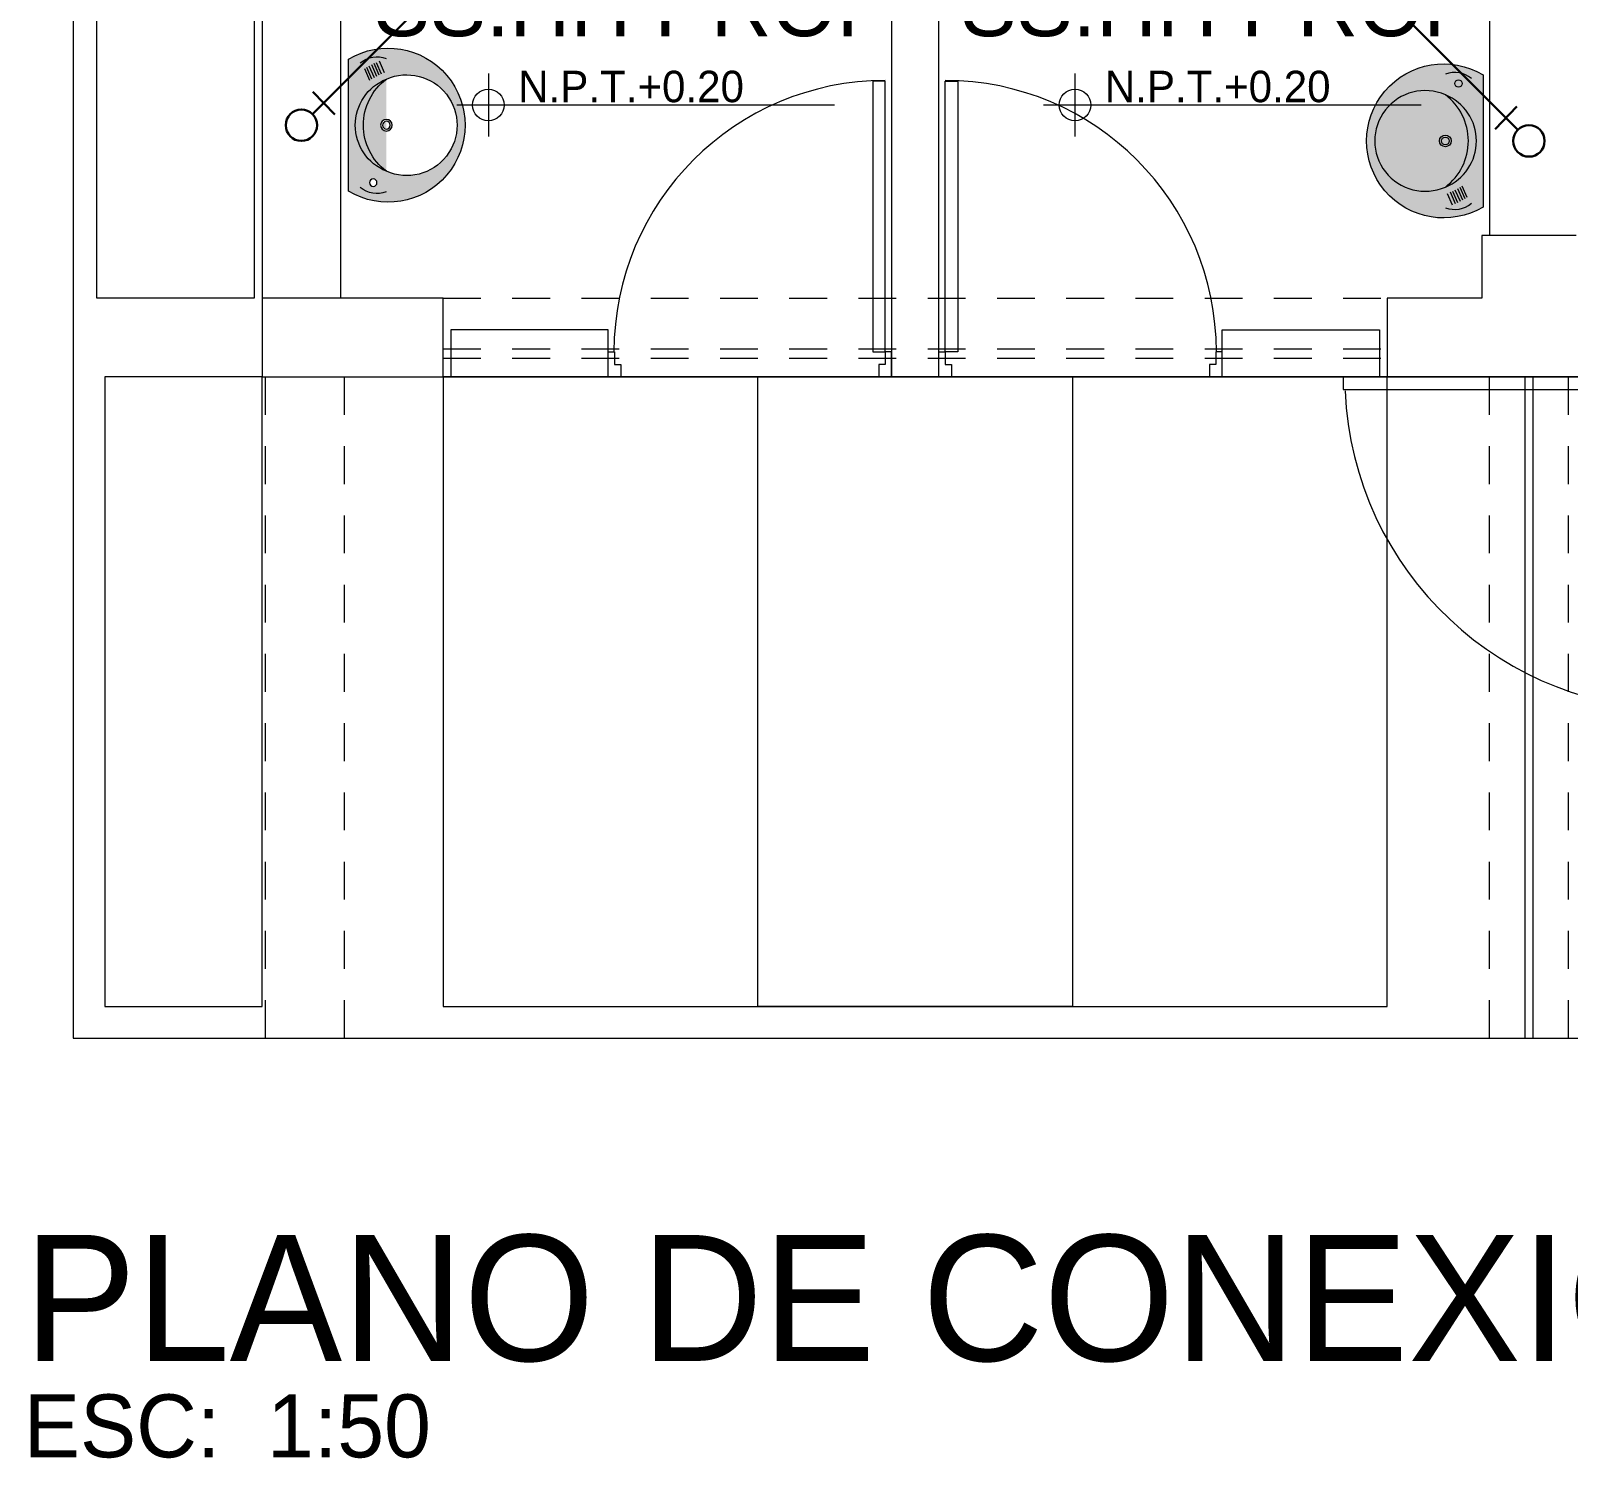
# Model space of a CAD drawing. Header units: millimetres. Extents: x 84 to 2740, y 103 to 1679.
# Drawn here: x 162.191 to 167.076, y 128.092 to 132.627 of the extents above; entities that cross this region are included whole.
import ezdxf
from ezdxf.enums import TextEntityAlignment as Align

# ---------------------------------------------------------------- set-up
doc = ezdxf.new("R2010")
doc.units = ezdxf.units.MM
doc.linetypes.add('ACAD_ISO02W100', pattern=[15, 12, -3])
for name, color, linetype, lineweight in [('A-BURBUJA DE VANOS', 32, 'Continuous', 5), ('INST. SANITARIAS', 252, 'Continuous', 0), ('IS- TUVERIA Ø4', 170, 'Continuous', 60), ('IS-TUVERIA Ø2', 60, 'Continuous', 30)]:
    doc.layers.add(name, color=color, linetype=linetype, lineweight=lineweight)
doc.styles.add('ROYER', font='')
doc.styles.get('ROYER').set_extended_font_data('Bahnschrift Light')

# ---------------------------------------------------------------- blocks, each defined once
blk = doc.blocks.new('NOMBRE DE PLANO')
at = {"layer": 'A-BURBUJA DE VANOS', "style": 'ROYER'}
for tag, p, height in [('NOMBRE', (0, 0), 0.4), ('ESCALA', (0, -0.3064276452162176), 0.2)]:
    blk.add_attdef(tag, p, '', height=height, dxfattribs=at)
blk = doc.blocks.new('LAVADERO DE BAÑO')
for p, q in [((0.1619400943621372, 0.1048445126113222), (0.1983174243534904, 0.0887757810476444)), ((0.1668368628567123, 0.1139268182876947), (0.2032141928480655, 0.0978580867240169)), ((0.1423521705455073, 0.0678165033856999), (0.1787295005368605, 0.0517477718220221)), ((0.1465495220891739, 0.0741043826384953), (0.1829268520805272, 0.0580356510748175)), ((0.1507468736328974, 0.0817893551603106), (0.1871242036242506, 0.0657206235966328)), ((0.154944225176564, 0.0894743276821544), (0.1913215551679173, 0.0734055961184765)), ((0.1591415767202307, 0.0971595400894785), (0.1955189067115839, 0.0810908085258007)), ((-0.2099999999999227, 0), (0.2099999999999227, 0))]:
    blk.add_line(p, q)
for centre, radius in [((-5.68e-14, 0.1200000000000045), 0.0185452624026361), ((-5.68e-14, 0.1200000000000045), 0.012332994359241), ((-0.1825355015267291, 0.0781987486954847), 0.0117872548010212)]:
    blk.add_circle(centre, radius)
for centre, radius, start, end in [((0, 0.1254637394482074), 0.2446245080041965, 329.1439468446333, 210.856053155355), ((-5.68e-14, 0.1842845216755506), 0.16, 336.3106067097157, 203.6893932902843), ((-0.1347035212734227, 0.0899565734678163), 0.0827735950864768, 159.1228193263873, 219.8262731361629), ((-1.137e-13, 0.1792715679204377), 0.1580525831382888, 202.0250359812258, 337.9749640187728), ((-5.68e-14, 0.2299504259814284), 0.1831845966407632, 216.8854082266209, 323.1145917733791), ((0.134703521273309, 0.0899565734678163), 0.0827735950864768, 320.1737268638371, 20.87718067361263)]:
    blk.add_arc(centre, radius, start, end)
blk = doc.blocks.new('INST TEXTO')
at = {"layer": 'INST. SANITARIAS'}
h = blk.add_hatch(dxfattribs=at)
h.set_pattern_fill('ANGLE', color=256)
h.set_pattern_definition([(0, (-2586.020059049893, -1659.258634273555), (0, 6.985), [5.08, -1.905]), (90, (-2586.020059049893, -1659.258634273555), (-6.985, 4.277078946022131e-16), [5.08, -1.905])])
h.paths.add_polyline_path([(0, 0), (0, 0.05, 0.4142135623730951), (-0.05, 0)])
h.paths.add_polyline_path([(0.05, 0), (0, 8.673617379884035e-19), (0, -0.05, 0.4142135623730951)])
for p, q in [((0, 0.1000000000001364), (0, -0.1000000000001364)), ((1.099999999999454, 0), (-0.1000000000003638, 0))]:
    blk.add_line(p, q, dxfattribs=at)
blk.add_circle((0, 0), 0.05, dxfattribs=at)
at = {"layer": 'INST. SANITARIAS', "style": 'ROYER'}
for tag, height, p in [('AMBIENTE', 0.2, (0.4535133343692905, 0.3187223768613876)), ('N.P.T', 0.1, (0.4535133343692905, 0.05891431129816738)), ('PISO1', 0.1, (0.4535133343692905, -0.1457131134916381)), ('PISO2', 0.1, (0.4535133343692905, -0.3008251558931079))]:
    blk.add_attdef(tag, text='', height=height, dxfattribs=at).set_placement(p, align=Align.MIDDLE)
blk = doc.blocks.new('SANITARIAS')
at = {"layer": 'INST. SANITARIAS'}
h = blk.add_hatch(color=256, dxfattribs=at)
h.dxf.hatch_style = 1
edge = h.paths.add_edge_path(flags=16)
edge.add_arc((0.9950000000000045, -8.000000000045759), 0.0185452624026361, 0, 360)
edge = h.paths.add_edge_path(flags=16)
edge.add_arc((0.9950000000000045, -8.000000000045759), 0.012332994359241, 0, 360)
edge = h.paths.add_edge_path(flags=16)
edge.add_line((0.9428165033856999, -7.857647829500195), (0.9267477718220222, -7.821270499508842))
edge = h.paths.add_edge_path(flags=16)
edge.add_line((0.9491043826384953, -7.853450477956528), (0.9330356510748176, -7.817073147965175))
edge = h.paths.add_edge_path(flags=16)
edge.add_line((0.9567893551603106, -7.849253126412805), (0.9407206235966329, -7.812875796421451))
edge = h.paths.add_edge_path(flags=16)
edge.add_line((0.9644743276821545, -7.845055774869138), (0.9484055961184765, -7.808678444877785))
edge = h.paths.add_edge_path(flags=16)
edge.add_line((0.9721595400894786, -7.840858423325471), (0.9560908085258008, -7.804481093334118))
edge = h.paths.add_edge_path(flags=16)
edge.add_line((0.9798445126113222, -7.838059905683565), (0.9637757810476444, -7.801682575692212))
edge = h.paths.add_edge_path(flags=16)
edge.add_line((0.9889268182876947, -7.83316313718899), (0.972858086724017, -7.796785807197637))
edge = h.paths.add_edge_path(flags=17)
edge.add_line((0.875, -8.210000000045625), (0.875, -7.790000000045779))
edge = h.paths.add_edge_path()
edge.add_arc((1.000463739448207, -8.000000000045702), 0.2446245080041965, 239.143946844645, 480.8560531553666)
edge = h.paths.add_edge_path(flags=16)
edge.add_arc((0.9649565734678163, -7.865296478772393), 0.0827735950864768, 69.12281932638737, 129.8262731361629)
edge = h.paths.add_edge_path(flags=16)
edge.add_arc((0.9531987486954847, -8.182535501572431), 0.0117872548010212, 0, 360)
edge = h.paths.add_edge_path(flags=16)
edge.add_arc((0.9649565734678163, -8.134703521319125), 0.0827735950864768, 230.173726863837, 290.8771806736127)
edge = h.paths.add_edge_path(flags=16)
edge.add_arc((1.054271567920438, -8.000000000045816), 0.1580525831382888, 112.0250359812273, 247.9749640187742)
edge = h.paths.add_edge_path(flags=16)
edge.add_arc((1.104950425981428, -8.000000000045759), 0.1831845966407632, 126.8854082266209, 233.1145917733791)
edge = h.paths.add_edge_path(flags=16)
edge.add_arc((1.059284521675551, -8.000000000045759), 0.16, 246.3106067097157, 473.6893932902843)
at = {"layer": 'INST. SANITARIAS', "true_color": 0xffffff}
h = blk.add_hatch(color=7, dxfattribs=at)
h.dxf.hatch_style = 1
h.paths.add_polyline_path([(0.875, -8.210000000045625, 1.762324987869239), (0.875, -7.790000000045779)])
h.paths.add_polyline_path([(0.9949999999976219, -7.85348208212225, -1.530765143634217), (0.9950000000009279, -8.146517917970717, -0.6741906834098367)], flags=16)
h.paths.add_polyline_path([(1.013545262402641, -8.000000000045759, -1), (0.9764547375973684, -8.000000000045759, -1)], flags=0)
h.paths.add_polyline_path([(1.007332994359246, -8.000000000045759, -1), (0.9826670056407636, -8.000000000045759, -1)], flags=0)
h.paths.add_polyline_path([(0.9649860034965059, -8.182535501572431, -1), (0.9414114938944635, -8.182535501572431, -1)], flags=16)
h.paths.add_polyline_path([(0.9950000000001309, -8.146517917970396, -0.4998308172590447), (0.9949999999998069, -7.853482082121366, 0.6741906834132807)], flags=16)
h = blk.add_hatch(color=7, dxfattribs=at)
h.dxf.hatch_style = 1
edge = h.paths.add_edge_path()
edge.add_arc((4.354028340273492, -8.050000000068843), 0.2446245080041988, 59.1439468446431, 300.8560531553648, ccw=False)
edge.add_line((4.479492079721666, -7.840000000068898), (4.479492079721695, -8.260000000068771))
at = {"layer": 'INST. SANITARIAS'}
for p, q in [((0, 0), (0, -10.90000000000009)), ((0.599999999999909, -0.8999999999998636), (0.599999999999909, -8.800000000000182)), ((0.599999999999909, -0.8999999999998636), (0.599999999999909, -8.799999999999955)), ((4.499999999999545, -1.349999999999909), (4.499999999999545, -8.350000000000364)), ((0.849999999999909, -8.549999999999955), (0.849999999999909, -3.799999999999955)), ((2.599999999999909, -3.799999999999955), (2.599999999999909, -8.800000000000182)), ((2.749999999999545, -8.800000000000182), (2.749999999999545, -3.799999999999955)), ((0.07500000000209184, -8.549999999999955), (0.07500000000209184, -4.974999999999909)), ((0.5750000000020918, -4.974999999999909), (0.5750000000020918, -8.549999999999955)), ((4.39001775203954, -8.204944225245413), (4.406086483603218, -8.241321555236766)), ((4.397702724561384, -8.200746873701746), (4.413771456125062, -8.2371242036931)), ((4.405387697083199, -8.196549522158023), (4.421456428646877, -8.232926852149376)), ((4.411675576335995, -8.192352170614356), (4.427744307899673, -8.22872950060571)), ((4.365565261434, -8.216836862925561), (4.381633992997678, -8.253214192916914)), ((4.374647567110372, -8.211940094430986), (4.39071629867405, -8.24831742442234)), ((4.382332539632216, -8.20914157678908), (4.398401271195894, -8.245518906780433)), ((4.774999999999636, -8.350000000000364), (4.474999999999454, -8.350000000000364)), ((4.474999999999454, -8.350000000000364), (4.474999999999454, -8.55000000000041)), ((4.499999999999545, -8.350000000000364), (4.474999999999454, -8.350000000000364)), ((4.474999999999454, -8.350000000000364), (4.474999999999454, -8.55000000000041)), ((0.5750000000020918, -8.549999999999955), (0.07500000000209184, -8.549999999999955)), ((1.174999999999727, -8.549999999999955), (0.599999999999909, -8.549999999999955)), ((0.599999999999909, -8.549999999999955), (0.599999999999909, -8.799999999999955)), ((1.174999999999727, -8.549999999999955), (0.849999999999909, -8.549999999999955)), ((1.174999999999727, -8.799999999999955), (1.174999999999727, -8.549999999999955)), ((1.174999999999727, -8.799999999999955), (1.174999999999727, -8.549999999999955)), ((4.474999999999454, -8.55000000000041), (4.174999999999272, -8.55000000000041)), ((4.174999999999272, -8.55000000000041), (4.174999999999727, -8.80000000000041)), ((4.474999999999454, -8.55000000000041), (4.174999999999272, -8.55000000000041)), ((4.174999999999272, -8.55000000000041), (4.174999999999727, -8.80000000000041)), ((1.699999999999818, -8.650000000000091), (1.199999999999818, -8.650000000000091)), ((1.199999999999818, -8.650000000000091), (1.199999999999818, -8.800000000000182)), ((1.699999999999818, -8.800000000000182), (1.699999999999818, -8.650000000000091)), ((3.649999999999636, -8.800000000000182), (3.649999999999636, -8.650000000000091)), ((3.649999999999636, -8.650000000000091), (4.149999999999636, -8.650000000000091)), ((4.149999999999636, -8.650000000000091), (4.149999999999636, -8.800000000000182)), ((0.599999999999909, -8.799999999999955), (0.09999999999990905, -8.799999999999955)), ((0.09999999999990905, -8.799999999999955), (0.09999999999990905, -10.79999999999995)), ((0.599999999999909, -8.800000000000182), (24.25, -8.800000000000182)), ((0.599999999999909, -8.799999999999955), (1.174999999999727, -8.799999999999955)), ((0.599999999999909, -8.799999999999955), (1.174999999999727, -8.799999999999955)), ((0.599999999999909, -10.79999999999995), (0.599999999999909, -8.799999999999955)), ((4.174999999999727, -8.800000000000182), (1.174999999999727, -8.800000000000182)), ((1.174999999999727, -8.800000000000182), (1.174999999999727, -10.80000000000018)), ((1.199999999999818, -8.800000000000182), (1.699999999999818, -8.800000000000182)), ((2.174999999999727, -8.800000000000182), (3.174999999999727, -8.800000000000182)), ((2.174999999999727, -10.80000000000018), (2.174999999999727, -8.800000000000182)), ((2.599999999999909, -8.800000000000182), (2.749999999999545, -8.800000000000182)), ((3.174999999999727, -8.800000000000182), (3.174999999999727, -10.80000000000018)), ((4.149999999999636, -8.800000000000182), (3.649999999999636, -8.800000000000182)), ((4.174999999999727, -10.80000000000018), (4.174999999999727, -8.800000000000182)), ((4.174999999999727, -8.80000000000041), (5.074999999999818, -8.80000000000041)), ((4.174999999999727, -8.80000000000041), (5.074999999999818, -8.799999999999955)), ((4.612500000000182, -8.799999999999955), (4.612500000000182, -10.90000000000009)), ((4.637499999999818, -8.799999999999955), (4.637499999999818, -10.90000000000009)), ((0.09999999999990905, -10.79999999999995), (0.599999999999909, -10.79999999999995)), ((1.174999999999727, -10.80000000000018), (4.174999999999727, -10.80000000000018)), ((3.174999999999727, -10.80000000000018), (2.174999999999727, -10.80000000000018)), ((0, -10.90000000000009), (24.84999999999991, -10.90000000000009))]:
    blk.add_line(p, q, dxfattribs=at)
at = {"layer": 'INST. SANITARIAS', "linetype": 'ACAD_ISO02W100', "ltscale": 0.01}
for p, q in [((1.174999999999727, -8.549999999999955), (4.174999999999272, -8.549999999994498)), ((1.174999999999727, -8.710000000000036), (4.175000000000182, -8.70999999999458)), ((1.174999999999727, -8.740000000000009), (4.175000000000182, -8.739999999994552)), ((0.6105973665448801, -10.90000000000009), (0.6105973665448801, -8.799999999999955)), ((0.8605973665448801, -8.799999999999955), (0.8605973665448801, -10.90000000000009)), ((4.499999847912022, -10.90000000000009), (4.499999847912022, -8.799999999999955)), ((4.749999847912022, -8.799999999999955), (4.749999847912022, -10.90000000000009))]:
    blk.add_line(p, q, dxfattribs=at)
at = {"layer": 'INST. SANITARIAS'}
blk.add_lwpolyline([(4.479492079721695, -8.260000000068771, -1.762324987869043), (4.479492079721666, -7.840000000068898)], format="xyb", close=True, dxfattribs=at)
for points in [[(2.579999999999927, -8.720000000000255), (2.579999999999927, -7.859958996534715), (2.53997378130407, -7.859958996534715), (2.53997378130407, -8.720000000000255)], [(2.769999999999527, -8.720000000000255), (2.769999999999527, -7.859958996534715), (2.810026218695384, -7.859958996534715), (2.810026218695384, -8.720000000000255)], [(1.739999999999782, -8.760026218696567), (1.739999999999782, -8.800000000000182), (1.699999999999818, -8.800000000000182), (1.699999999999818, -8.720000000000255), (1.7199999999998, -8.720000000000255), (1.719958996534388, -8.760026218696567)], [(2.559999999999945, -8.760026218696567), (2.559999999999945, -8.800000000000182), (2.599999999999909, -8.800000000000182), (2.599999999999909, -8.720000000000255), (2.579999999999927, -8.720000000000255), (2.58004100346534, -8.760026218696567)], [(2.789999999999509, -8.760026218696567), (2.789999999999509, -8.800000000000182), (2.749999999999545, -8.800000000000182), (2.749999999999545, -8.720000000000255), (2.769999999999527, -8.720000000000255), (2.769958996534115, -8.760026218696567)], [(3.609999999999673, -8.760026218696567), (3.609999999999673, -8.800000000000182), (3.649999999999636, -8.800000000000182), (3.649999999999636, -8.720000000000255), (3.629999999999654, -8.720000000000255), (3.630041003465067, -8.760026218696567)], [(5.095000000000709, -8.799999999999955), (4.034958996535806, -8.799999999999955), (4.034958996535806, -8.840026218695812), (5.095000000000709, -8.840026218695812)]]:
    blk.add_lwpolyline(points, close=True, dxfattribs=at)
for centre, radius in [((4.40129333102621, -7.86746449854212), 0.0117872548010212), ((4.35949207972169, -8.050000000068792), 0.0185452624026361), ((4.35949207972169, -8.050000000068792), 0.012332994359241)]:
    blk.add_circle(centre, radius, dxfattribs=at)
for centre, radius, start, end in [((2.579999999999927, -8.720000000000255), 0.8620408163266542, 90, 180), ((2.769999999999527, -8.720000000000255), 0.8620408163266542, 0, 90), ((4.389535506253878, -7.915296478795426), 0.08277359508647682, 50.17372686383708, 110.8771806736121), ((4.295207558046144, -8.050000000068792), 0.16, 66.31060670971635, 293.6893932902836), ((4.300220511801257, -8.050000000068735), 0.1580525831382888, 292.0250359812273, 67.97496401877416), ((4.249541653740266, -8.050000000068792), 0.1831845966407632, 306.8854082266209, 53.11459177337908), ((4.389535506253878, -8.184703521342158), 0.08277359508647682, 249.1228193263879, 309.8262731361629), ((5.096508488486251, -8.799518623441116), 1.056491621180184, 182.4145980601185, 359.9738939281841)]:
    blk.add_arc(centre, radius, start, end, dxfattribs=at)
at = {"layer": 'INST. SANITARIAS', "ltscale": 0.05, "xscale": -1, "rotation": 270}
blk.add_blockref('LAVADERO DE BAÑO', (0.875, -8.000000000045702), dxfattribs=at)
at = {"layer": 'IS- TUVERIA Ø4'}
ref = blk.add_blockref('INST TEXTO', (1.318849172287628, -7.935933857104601), dxfattribs=at)
ref.add_attrib('AMBIENTE', 'SS.HH PROF', dxfattribs={"layer": 'INST. SANITARIAS', "height": 0.2, "style": 'ROYER'}).set_placement((1.772362506656918, -7.617211480243213), align=Align.MIDDLE)
ref.add_attrib('N.P.T', 'N.P.T.+0.20', dxfattribs={"layer": 'INST. SANITARIAS', "height": 0.1, "style": 'ROYER'}).set_placement((1.772362506656918, -7.877019545806434), align=Align.MIDDLE)
ref = blk.add_blockref('INST TEXTO', (3.182693259877396, -7.935933857104601), dxfattribs=at)
ref.add_attrib('AMBIENTE', 'SS.HH PROF', dxfattribs={"layer": 'INST. SANITARIAS', "height": 0.2, "style": 'ROYER'}).set_placement((3.636206594246687, -7.617211480243213), align=Align.MIDDLE)
ref.add_attrib('N.P.T', 'N.P.T.+0.20', dxfattribs={"layer": 'INST. SANITARIAS', "height": 0.1, "style": 'ROYER'}).set_placement((3.636206594246687, -7.877019545806434), align=Align.MIDDLE)

msp = doc.modelspace()

# ---------------------------------------------------------------- linework, layer by layer
at = {"layer": 'IS-TUVERIA Ø2'}
for p, q in [((166.9157719846351, 132.3124030964548), (166.1424365166551, 133.0857385644348)), ((163.0864826627541, 132.3624030964778), (163.5924365166557, 132.8683569503793)), ((163.0877290646238, 132.4331027887146), (163.157182354991, 132.3611566946082)), ((166.9128734942391, 132.3860012790876), (166.8434202038719, 132.3140551849811))]:
    msp.add_line(p, q, dxfattribs=at)
for centre in [(163.0511273236948, 132.3270477574185), (166.9511273236944, 132.2770477573955)]:
    msp.add_circle(centre, 0.05, dxfattribs=at)

# ---------------------------------------------------------------- block references
at = {"layer": 'A-BURBUJA DE VANOS'}
msp.add_blockref('NOMBRE DE PLANO', (162.1691552696125, 128.4012693489556), dxfattribs=at).add_auto_attribs({'NOMBRE': 'PLANO DE CONEXIONES DE DESAGUE', 'ESCALA': 'ESC:  1:50'})
at = {"layer": 'IS- TUVERIA Ø4'}
msp.add_blockref('SANITARIAS', (162.3261273236949, 140.3270477574642), dxfattribs=at)

doc.saveas('drawing.dxf')
